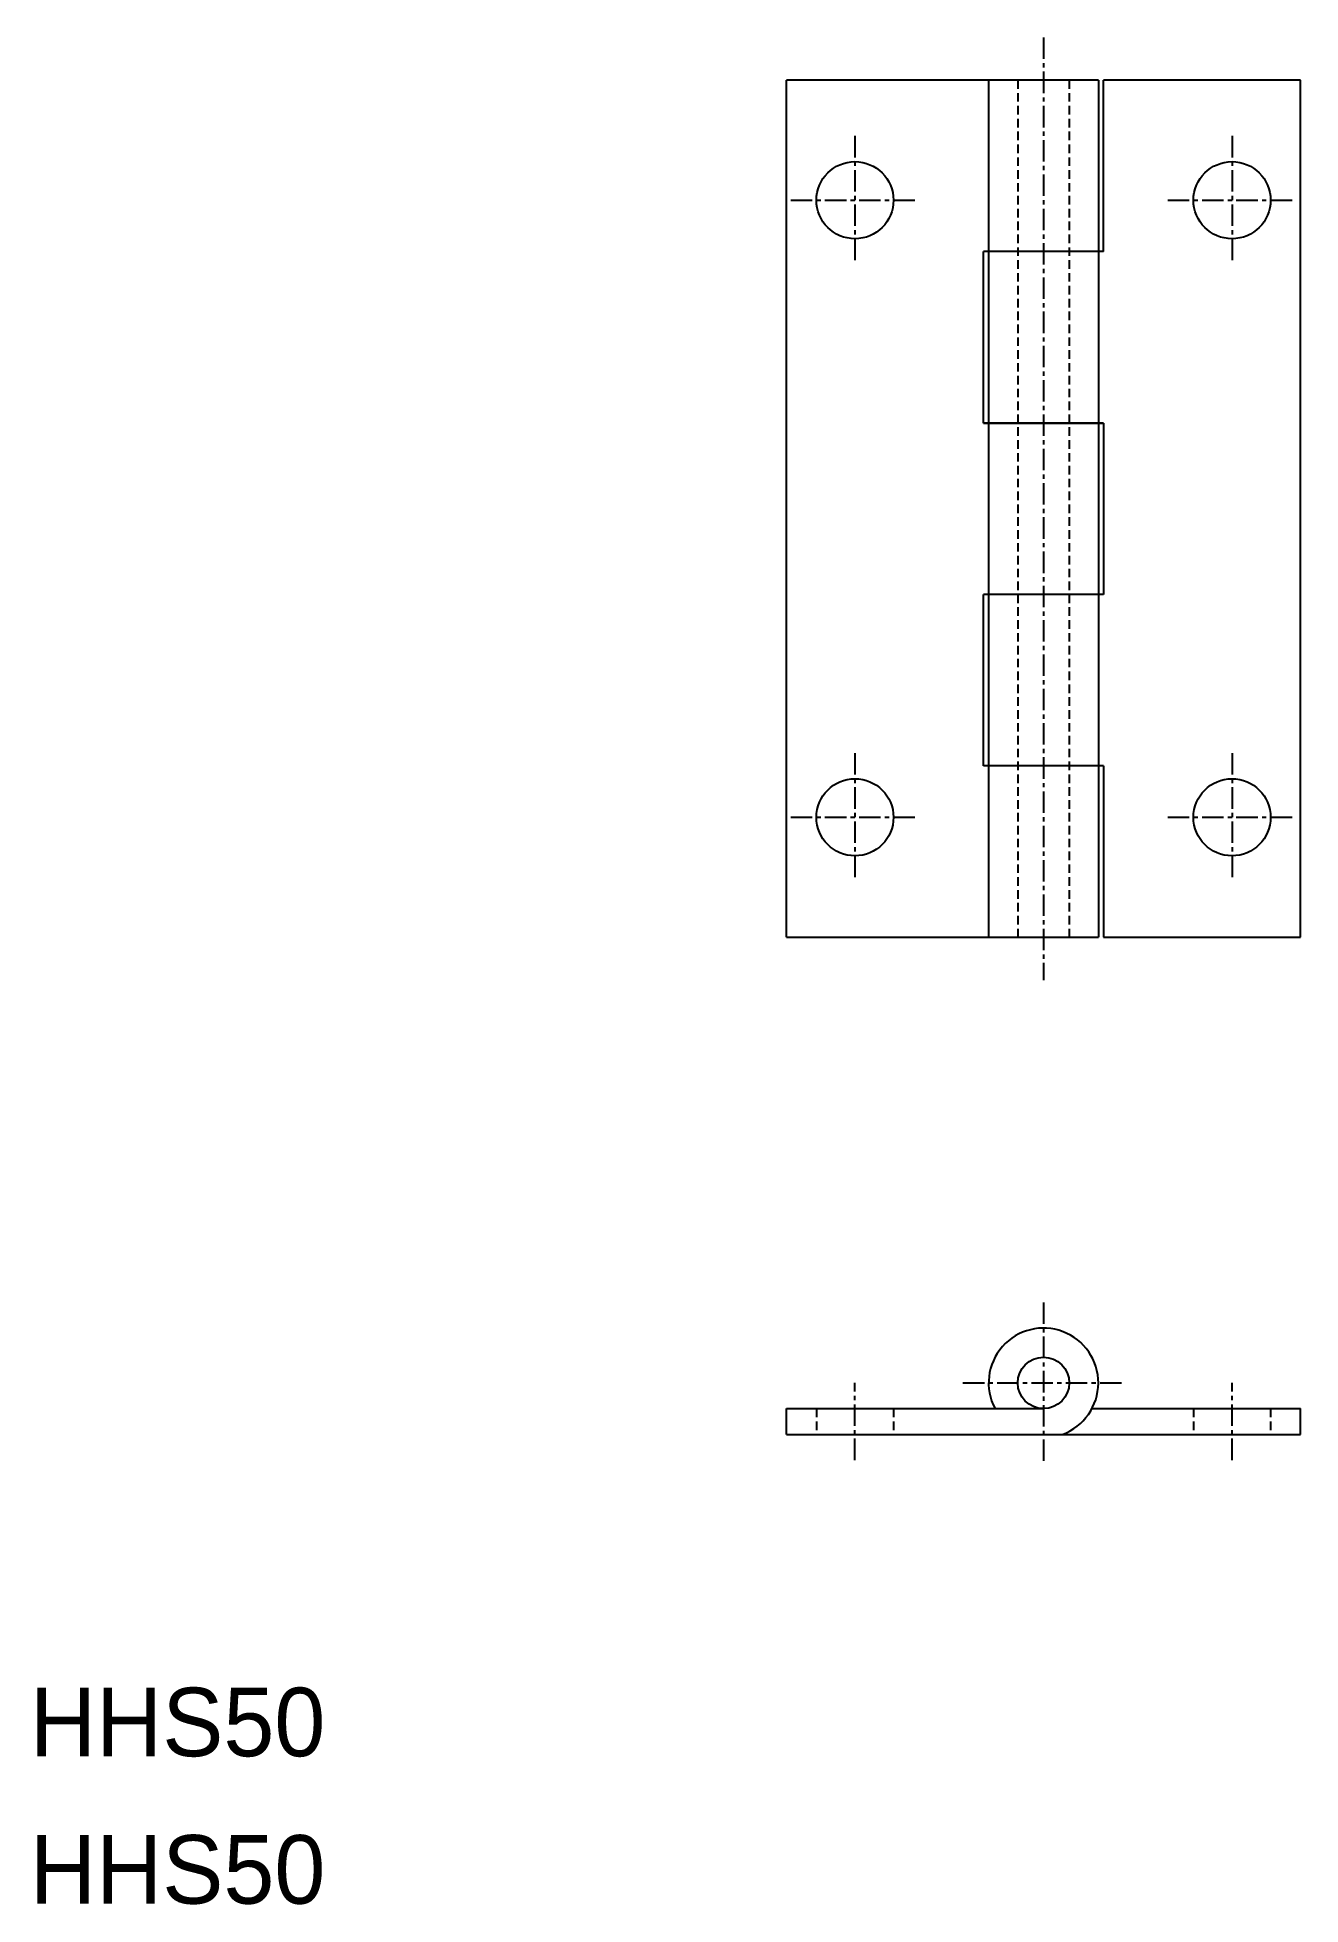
# Model space of a CAD drawing. Extents: x 0 to 74, y 0 to 109.
import ezdxf

# ---------------------------------------------------------------- set-up
doc = ezdxf.new("R2010")
doc.units = 0
doc.linetypes.add('CENTER', pattern=[2, 1.25, -0.25, 0.25, -0.25])
doc.linetypes.add('DASHED', pattern=[0.75, 0.5, -0.25])
doc.layers.get('0').update_dxf_attribs({"linetype": 'CONTINUOUS'})
doc.layers.add('CENTER', color=1, linetype='CENTER')

msp = doc.modelspace()

# ---------------------------------------------------------------- linework, layer by layer
for p, q in [((44.14, 56.38), (44.14, 106.38)), ((62.34, 106.38), (44.14, 106.38)), ((55.94, 106.38), (55.94, 56.38)), ((62.34, 106.38), (62.34, 56.38)), ((62.64, 96.38), (62.64, 106.38)), ((74.14, 106.38), (62.64, 106.38)), ((74.14, 56.38), (74.14, 106.38)), ((55.64, 86.38), (55.64, 96.38)), ((62.64, 96.38), (55.64, 96.38)), ((55.64, 86.38), (62.64, 86.38)), ((62.64, 86.38), (55.64, 86.38)), ((62.64, 86.38), (55.64, 86.38)), ((62.64, 86.38), (62.64, 76.38)), ((62.64, 76.38), (55.64, 76.38)), ((55.64, 66.38), (55.64, 76.38)), ((62.64, 66.38), (55.64, 66.38)), ((62.64, 66.38), (62.64, 56.38)), ((44.14, 56.38), (62.34, 56.38)), ((62.64, 56.38), (74.14, 56.38)), ((44.14, 28.88), (59.14, 28.88)), ((44.14, 27.38), (44.14, 28.88)), ((61.97, 28.88), (74.14, 28.88)), ((74.14, 27.38), (74.14, 28.88)), ((44.14, 27.38), (74.14, 27.38))]:
    msp.add_line(p, q)
at = {"color": 3, "linetype": 'DASHED'}
for p, q in [((57.64, 106.38), (57.64, 56.38)), ((60.64, 106.38), (60.64, 56.38)), ((45.89, 28.88), (45.89, 27.38)), ((50.39, 28.88), (50.39, 27.38)), ((67.89, 28.88), (67.89, 27.38)), ((72.39, 28.88), (72.39, 27.38))]:
    msp.add_line(p, q, dxfattribs=at)
for centre, radius in [((48.14, 99.38), 2.25), ((70.14, 99.38), 2.25), ((48.14, 63.38), 2.25), ((48.14, 63.38), 2.25), ((48.14, 63.38), 2.25), ((70.14, 63.38), 2.25), ((70.14, 63.38), 2.25), ((70.14, 63.38), 2.25), ((59.14, 30.38), 1.5)]:
    msp.add_circle(centre, radius)
msp.add_arc((59.14, 30.38), 3.2, 290.3641, 207.9532)
at = {"layer": 'CENTER', "color": 1, "linetype": 'CENTER'}
for p, q in [((59.14, 108.88), (59.14, 53.88)), ((48.14, 103.13), (48.14, 95.63)), ((70.14, 103.13), (70.14, 95.63)), ((44.39, 99.38), (51.89, 99.38)), ((66.39, 99.38), (73.89, 99.38)), ((48.14, 67.13), (48.14, 59.63)), ((70.14, 67.13), (70.14, 59.63)), ((44.39, 63.38), (51.89, 63.38)), ((66.39, 63.38), (73.89, 63.38)), ((59.14, 35.08), (59.14, 25.68)), ((48.14, 25.88), (48.14, 30.38)), ((54.44, 30.38), (63.84, 30.38)), ((70.14, 25.88), (70.14, 30.38))]:
    msp.add_line(p, q, dxfattribs=at)

# ---------------------------------------------------------------- texts
for p in [(0, 8.6), (0, 0)]:
    msp.add_text('HHS50', height=4).set_placement(p)

doc.saveas('drawing.dxf')
